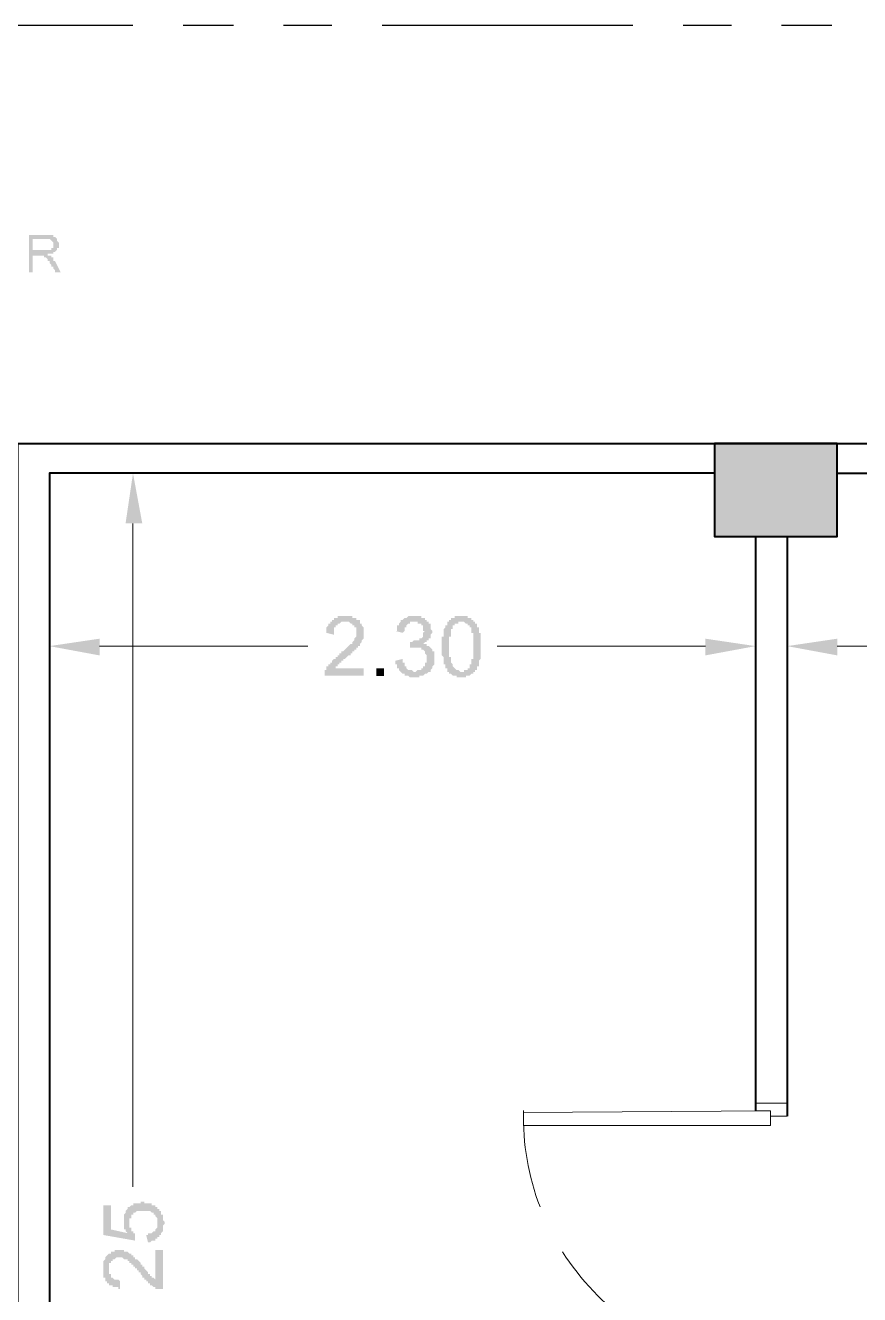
# Model space of a CAD drawing. Header units: inches. Extents: x -11 to 213, y -78 to 40.
# Drawn here: x 0.304 to 3.019, y 18.522 to 22.652 of the extents above; entities that cross this region are included whole.
import ezdxf

# ---------------------------------------------------------------- set-up
doc = ezdxf.new("R2010")
doc.units = ezdxf.units.IN
doc.header["$MEASUREMENT"] = 0
doc.layers.add('PDF_0', color=7, linetype='Continuous')

msp = doc.modelspace()

# ---------------------------------------------------------------- hatches: boundary and pattern name
at = {"layer": 'PDF_0'}
h = msp.add_hatch(color=256, dxfattribs=at)
h.paths.add_polyline_path([(0.41894, 21.84852), (0.4008, 21.84852), (0.4008, 21.85456), (0.4008, 21.85456), (0.39475, 21.86061), (0.39475, 21.86061), (0.39475, 21.86061), (0.39475, 21.86666), (0.39475, 21.86666), (0.3887, 21.86666), (0.3887, 21.86666), (0.3887, 21.87271), (0.3887, 21.87271), (0.3887, 21.87271), (0.3887, 21.87271), (0.38265, 21.87876), (0.38265, 21.87876), (0.38265, 21.87876), (0.38265, 21.87876), (0.38265, 21.87876), (0.38265, 21.8848), (0.38265, 21.8848), (0.38265, 21.8848), (0.38265, 21.8848), (0.37661, 21.8848), (0.37661, 21.8848), (0.37661, 21.8848), (0.37661, 21.8848), (0.37661, 21.89085), (0.37661, 21.89085), (0.37661, 21.89085), (0.37661, 21.89085), (0.37056, 21.8969), (0.37056, 21.8969), (0.37056, 21.8969), (0.37056, 21.8969), (0.37056, 21.8969), (0.36451, 21.8969), (0.36451, 21.90295), (0.36451, 21.90295), (0.36451, 21.90295), (0.35846, 21.90295), (0.35846, 21.90295), (0.35846, 21.90295), (0.35846, 21.90295), (0.35846, 21.90295), (0.35241, 21.90295), (0.35241, 21.90295), (0.35241, 21.90295), (0.35241, 21.90295), (0.32822, 21.90295), (0.32822, 21.84852), (0.31613, 21.84852), (0.31613, 21.96947), (0.37056, 21.96947), (0.37056, 21.96947), (0.37056, 21.96947), (0.37661, 21.96947), (0.37661, 21.96947), (0.37661, 21.96947), (0.37661, 21.96947), (0.38265, 21.96947), (0.38265, 21.96947), (0.38265, 21.96947), (0.38265, 21.96947), (0.3887, 21.96947), (0.3887, 21.96947), (0.3887, 21.96947), (0.3887, 21.96947), (0.39475, 21.96947), (0.39475, 21.96947), (0.39475, 21.96343), (0.39475, 21.96343), (0.4008, 21.96343), (0.4008, 21.96343), (0.4008, 21.96343), (0.4008, 21.96343), (0.4008, 21.96343), (0.40685, 21.95738), (0.40685, 21.95738), (0.40685, 21.95738), (0.40685, 21.95738), (0.40685, 21.95133), (0.40685, 21.95133), (0.40685, 21.95133), (0.40685, 21.95133), (0.41289, 21.94528), (0.41289, 21.94528), (0.41289, 21.94528), (0.41289, 21.94528), (0.41289, 21.93923), (0.41289, 21.93923), (0.41289, 21.93923), (0.41289, 21.93923), (0.41289, 21.93319), (0.41289, 21.93319), (0.41289, 21.93319), (0.41289, 21.92714), (0.40685, 21.92714), (0.40685, 21.92714), (0.40685, 21.92714), (0.40685, 21.92109), (0.40685, 21.92109), (0.40685, 21.92109), (0.40685, 21.92109), (0.40685, 21.92109), (0.4008, 21.91504), (0.4008, 21.91504), (0.4008, 21.91504), (0.4008, 21.91504), (0.4008, 21.91504), (0.4008, 21.91504), (0.39475, 21.91504), (0.39475, 21.909), (0.39475, 21.909), (0.39475, 21.909), (0.3887, 21.909), (0.3887, 21.909), (0.3887, 21.909), (0.3887, 21.909), (0.38265, 21.909), (0.38265, 21.909), (0.38265, 21.909), (0.37661, 21.909), (0.37661, 21.909), (0.37661, 21.90295), (0.37661, 21.90295), (0.38265, 21.90295), (0.38265, 21.90295), (0.38265, 21.90295), (0.38265, 21.90295), (0.38265, 21.90295), (0.3887, 21.90295), (0.3887, 21.8969), (0.3887, 21.8969), (0.3887, 21.8969), (0.3887, 21.8969), (0.39475, 21.8969), (0.39475, 21.89085), (0.39475, 21.89085), (0.39475, 21.89085), (0.39475, 21.89085), (0.39475, 21.8848), (0.4008, 21.8848), (0.4008, 21.8848), (0.4008, 21.8848)], flags=0)
h.paths.add_polyline_path([(0.32822, 21.92109), (0.36451, 21.92109), (0.36451, 21.92109), (0.37056, 21.92109), (0.37056, 21.92109), (0.37056, 21.92109), (0.37661, 21.92109), (0.37661, 21.92109), (0.37661, 21.92109), (0.37661, 21.92109), (0.38265, 21.92109), (0.38265, 21.92109), (0.38265, 21.92109), (0.38265, 21.92109), (0.3887, 21.92109), (0.3887, 21.92109), (0.3887, 21.92714), (0.3887, 21.92714), (0.3887, 21.92714), (0.3887, 21.92714), (0.39475, 21.92714), (0.39475, 21.92714), (0.39475, 21.93319), (0.39475, 21.93319), (0.39475, 21.93319), (0.39475, 21.93319), (0.39475, 21.93923), (0.39475, 21.93923), (0.39475, 21.93923), (0.39475, 21.93923), (0.39475, 21.94528), (0.39475, 21.94528), (0.39475, 21.94528), (0.39475, 21.94528), (0.3887, 21.95133), (0.3887, 21.95133), (0.3887, 21.95133), (0.3887, 21.95133), (0.3887, 21.95133), (0.3887, 21.95133), (0.38265, 21.95738), (0.38265, 21.95738), (0.38265, 21.95738), (0.38265, 21.95738), (0.38265, 21.95738), (0.37661, 21.95738), (0.37661, 21.95738), (0.37661, 21.95738), (0.37056, 21.95738), (0.37056, 21.95738), (0.37056, 21.95738), (0.32822, 21.95738)], flags=0)
for points in [[(1.40478, 20.53608), (1.27778, 20.53608), (1.27778, 20.53608), (1.27778, 20.54212), (1.27778, 20.54212), (1.27778, 20.54212), (1.27778, 20.54817), (1.27778, 20.54817), (1.27778, 20.55422), (1.28383, 20.55422), (1.28383, 20.55422), (1.28383, 20.56027), (1.28383, 20.56027), (1.28383, 20.56631), (1.28988, 20.56631), (1.28988, 20.56631), (1.28988, 20.57236), (1.28988, 20.57236), (1.28988, 20.57236), (1.29592, 20.57236), (1.29592, 20.57841), (1.29592, 20.57841), (1.29592, 20.57841), (1.30197, 20.57841), (1.30197, 20.58446), (1.30197, 20.58446), (1.30197, 20.58446), (1.30802, 20.59051), (1.30802, 20.59051), (1.31407, 20.59051), (1.31407, 20.59655), (1.31407, 20.59655), (1.32011, 20.59655), (1.32011, 20.6026), (1.32011, 20.6026), (1.32616, 20.6026), (1.32616, 20.60865), (1.33221, 20.60865), (1.33221, 20.60865), (1.33221, 20.6147), (1.33826, 20.6147), (1.33826, 20.6147), (1.33826, 20.6147), (1.34431, 20.62075), (1.34431, 20.62075), (1.34431, 20.62075), (1.35035, 20.62679), (1.35035, 20.62679), (1.35035, 20.62679), (1.3564, 20.63284), (1.3564, 20.63284), (1.3564, 20.63284), (1.36245, 20.63889), (1.36245, 20.63889), (1.36245, 20.63889), (1.3685, 20.63889), (1.3685, 20.64494), (1.3685, 20.64494), (1.3685, 20.64494), (1.37455, 20.65099), (1.37455, 20.65099), (1.37455, 20.65703), (1.37455, 20.65703), (1.37455, 20.65703), (1.38059, 20.66308), (1.38059, 20.66308), (1.38059, 20.66913), (1.38059, 20.66913), (1.38059, 20.66913), (1.38059, 20.67518), (1.38059, 20.67518), (1.38059, 20.67518), (1.38059, 20.68122), (1.38059, 20.68122), (1.38059, 20.68727), (1.38059, 20.68727), (1.38059, 20.68727), (1.38059, 20.69332), (1.37455, 20.69332), (1.37455, 20.69937), (1.37455, 20.69937), (1.3685, 20.69937), (1.3685, 20.69937), (1.3685, 20.70542), (1.3685, 20.70542), (1.36245, 20.70542), (1.36245, 20.70542), (1.36245, 20.70542), (1.3564, 20.71146), (1.3564, 20.71146), (1.35035, 20.71146), (1.35035, 20.71146), (1.34431, 20.71146), (1.34431, 20.71146), (1.34431, 20.71146), (1.33826, 20.71146), (1.33826, 20.71146), (1.33221, 20.71146), (1.33221, 20.71146), (1.32616, 20.70542), (1.32616, 20.70542), (1.32616, 20.70542), (1.32011, 20.70542), (1.32011, 20.70542), (1.32011, 20.69937), (1.31407, 20.69937), (1.31407, 20.69937), (1.31407, 20.69332), (1.31407, 20.69332), (1.30802, 20.69332), (1.30802, 20.68727), (1.30802, 20.68727), (1.30802, 20.68122), (1.30802, 20.68122), (1.30802, 20.67518), (1.30802, 20.67518), (1.30802, 20.66913), (1.30802, 20.66913), (1.28383, 20.67518), (1.28383, 20.67518), (1.28383, 20.68122), (1.28383, 20.68122), (1.28383, 20.68727), (1.28383, 20.68727), (1.28383, 20.69332), (1.28383, 20.69332), (1.28383, 20.69332), (1.28988, 20.69937), (1.28988, 20.69937), (1.28988, 20.70542), (1.28988, 20.70542), (1.29592, 20.70542), (1.29592, 20.71146), (1.29592, 20.71146), (1.29592, 20.71146), (1.30197, 20.71146), (1.30197, 20.71751), (1.30197, 20.71751), (1.30802, 20.71751), (1.30802, 20.71751), (1.30802, 20.72356), (1.31407, 20.72356), (1.31407, 20.72356), (1.31407, 20.72356), (1.32011, 20.72356), (1.32011, 20.72961), (1.32616, 20.72961), (1.32616, 20.72961), (1.33221, 20.72961), (1.33221, 20.72961), (1.33221, 20.72961), (1.33826, 20.72961), (1.33826, 20.72961), (1.34431, 20.72961), (1.34431, 20.72961), (1.35035, 20.72961), (1.35035, 20.72961), (1.3564, 20.72961), (1.3564, 20.72961), (1.36245, 20.72961), (1.36245, 20.72961), (1.36245, 20.72961), (1.3685, 20.72961), (1.3685, 20.72356), (1.37455, 20.72356), (1.37455, 20.72356), (1.37455, 20.72356), (1.38059, 20.72356), (1.38059, 20.72356), (1.38059, 20.71751), (1.38664, 20.71751), (1.38664, 20.71751), (1.38664, 20.71751), (1.39269, 20.71751), (1.39269, 20.71146), (1.39269, 20.71146), (1.39269, 20.70542), (1.39874, 20.70542), (1.39874, 20.70542), (1.39874, 20.69937), (1.39874, 20.69937), (1.39874, 20.69937), (1.40478, 20.69332), (1.40478, 20.69332), (1.40478, 20.68727), (1.40478, 20.68727), (1.40478, 20.68727), (1.40478, 20.68122), (1.40478, 20.68122), (1.40478, 20.67518), (1.40478, 20.67518), (1.40478, 20.67518), (1.40478, 20.66913), (1.40478, 20.66913), (1.40478, 20.66913), (1.40478, 20.66308), (1.40478, 20.66308), (1.40478, 20.65703), (1.40478, 20.65703), (1.39874, 20.65099), (1.39874, 20.65099), (1.39874, 20.65099), (1.39874, 20.64494), (1.39874, 20.64494), (1.39269, 20.63889), (1.39269, 20.63889), (1.39269, 20.63889), (1.39269, 20.63889), (1.39269, 20.63284), (1.38664, 20.63284), (1.38664, 20.63284), (1.38664, 20.63284), (1.38664, 20.62679), (1.38664, 20.62679), (1.38059, 20.62679), (1.38059, 20.62679), (1.38059, 20.62075), (1.37455, 20.62075), (1.37455, 20.62075), (1.37455, 20.6147), (1.3685, 20.6147), (1.3685, 20.6147), (1.3685, 20.60865), (1.36245, 20.60865), (1.36245, 20.60865), (1.36245, 20.6026), (1.3564, 20.6026), (1.3564, 20.6026), (1.35035, 20.59655), (1.35035, 20.59655), (1.35035, 20.59655), (1.34431, 20.59051), (1.34431, 20.59051), (1.33826, 20.59051), (1.33826, 20.58446), (1.33826, 20.58446), (1.33221, 20.58446), (1.33221, 20.57841), (1.32616, 20.57841), (1.32616, 20.57841), (1.32616, 20.57236), (1.32011, 20.57236), (1.32011, 20.57236), (1.32011, 20.56631), (1.31407, 20.56631), (1.31407, 20.56631), (1.31407, 20.56027), (1.31407, 20.56027), (1.31407, 20.56027), (1.30802, 20.56027), (1.40478, 20.56027)], [(1.59833, 20.63889), (1.60437, 20.63889), (1.60437, 20.63889), (1.60437, 20.63889), (1.61042, 20.63889), (1.61042, 20.63284), (1.61647, 20.63284), (1.61647, 20.63284), (1.61647, 20.63284), (1.62252, 20.6268), (1.62252, 20.6268), (1.62252, 20.6268), (1.62857, 20.62075), (1.62857, 20.62075), (1.62857, 20.62075), (1.62857, 20.6147), (1.62857, 20.6147), (1.63461, 20.6147), (1.63461, 20.60865), (1.63461, 20.60865), (1.63461, 20.60261), (1.63461, 20.60261), (1.63461, 20.60261), (1.63461, 20.59656), (1.63461, 20.59656), (1.63461, 20.59051), (1.63461, 20.59051), (1.63461, 20.59051), (1.63461, 20.58446), (1.63461, 20.58446), (1.63461, 20.57841), (1.63461, 20.57841), (1.63461, 20.57841), (1.63461, 20.57237), (1.63461, 20.57237), (1.62857, 20.56632), (1.62857, 20.56632), (1.62857, 20.56632), (1.62857, 20.56027), (1.62857, 20.56027), (1.62252, 20.55422), (1.62252, 20.55422), (1.62252, 20.55422), (1.62252, 20.54817), (1.61647, 20.54817), (1.61647, 20.54817), (1.61647, 20.54817), (1.61042, 20.54213), (1.61042, 20.54213), (1.61042, 20.54213), (1.60437, 20.54213), (1.60437, 20.54213), (1.59833, 20.53608), (1.59833, 20.53608), (1.59833, 20.53608), (1.59228, 20.53608), (1.59228, 20.53608), (1.58623, 20.53608), (1.58623, 20.53003), (1.58623, 20.53003), (1.58018, 20.53003), (1.58018, 20.53003), (1.57413, 20.53003), (1.57413, 20.53003), (1.56809, 20.53003), (1.56809, 20.53003), (1.56204, 20.53003), (1.56204, 20.53003), (1.55599, 20.53003), (1.55599, 20.53003), (1.55599, 20.53003), (1.54994, 20.53608), (1.54994, 20.53608), (1.5439, 20.53608), (1.5439, 20.53608), (1.53785, 20.53608), (1.53785, 20.53608), (1.53785, 20.54213), (1.5318, 20.54213), (1.5318, 20.54213), (1.5318, 20.54213), (1.52575, 20.54817), (1.52575, 20.54817), (1.52575, 20.54817), (1.52575, 20.54817), (1.5197, 20.55422), (1.5197, 20.55422), (1.5197, 20.55422), (1.5197, 20.56027), (1.51366, 20.56027), (1.51366, 20.56027), (1.51366, 20.56632), (1.51366, 20.56632), (1.51366, 20.57237), (1.51366, 20.57237), (1.50761, 20.57237), (1.50761, 20.57841), (1.50761, 20.57841), (1.50761, 20.58446), (1.50761, 20.58446), (1.5318, 20.59051), (1.5318, 20.58446), (1.5318, 20.58446), (1.5318, 20.57841), (1.53785, 20.57841), (1.53785, 20.57237), (1.53785, 20.57237), (1.53785, 20.57237), (1.53785, 20.56632), (1.53785, 20.56632), (1.5439, 20.56632), (1.5439, 20.56027), (1.5439, 20.56027), (1.5439, 20.56027), (1.54994, 20.55422), (1.54994, 20.55422), (1.55599, 20.55422), (1.55599, 20.55422), (1.55599, 20.55422), (1.56204, 20.55422), (1.56204, 20.55422), (1.56809, 20.54817), (1.56809, 20.54817), (1.56809, 20.54817), (1.57413, 20.54817), (1.57413, 20.54817), (1.58018, 20.55422), (1.58018, 20.55422), (1.58623, 20.55422), (1.58623, 20.55422), (1.58623, 20.55422), (1.59228, 20.55422), (1.59228, 20.56027), (1.59228, 20.56027), (1.59833, 20.56027), (1.59833, 20.56027), (1.59833, 20.56632), (1.60437, 20.56632), (1.60437, 20.56632), (1.60437, 20.57237), (1.60437, 20.57237), (1.60437, 20.57841), (1.61042, 20.57841), (1.61042, 20.57841), (1.61042, 20.58446), (1.61042, 20.58446), (1.61042, 20.59051), (1.61042, 20.59051), (1.61042, 20.59656), (1.61042, 20.59656), (1.61042, 20.60261), (1.61042, 20.60261), (1.61042, 20.60261), (1.60437, 20.60865), (1.60437, 20.60865), (1.60437, 20.6147), (1.60437, 20.6147), (1.60437, 20.6147), (1.59833, 20.62075), (1.59833, 20.62075), (1.59833, 20.62075), (1.59833, 20.62075), (1.59228, 20.62075), (1.59228, 20.6268), (1.58623, 20.6268), (1.58623, 20.6268), (1.58623, 20.6268), (1.58018, 20.6268), (1.58018, 20.6268), (1.57413, 20.6268), (1.57413, 20.6268), (1.57413, 20.6268), (1.56809, 20.6268), (1.56809, 20.6268), (1.56204, 20.6268), (1.56204, 20.6268), (1.55599, 20.6268), (1.55599, 20.6268), (1.55599, 20.6268), (1.55599, 20.64494), (1.56204, 20.64494), (1.56204, 20.64494), (1.56809, 20.65099), (1.56809, 20.65099), (1.57413, 20.65099), (1.57413, 20.65099), (1.57413, 20.65099), (1.58018, 20.65099), (1.58018, 20.65099), (1.58018, 20.65099), (1.58623, 20.65099), (1.58623, 20.65704), (1.59228, 20.65704), (1.59228, 20.65704), (1.59228, 20.65704), (1.59833, 20.66308), (1.59833, 20.66308), (1.59833, 20.66308), (1.59833, 20.66913), (1.59833, 20.66913), (1.59833, 20.67518), (1.59833, 20.67518), (1.60437, 20.68123), (1.60437, 20.68123), (1.59833, 20.68123), (1.59833, 20.68728), (1.59833, 20.68728), (1.59833, 20.69332), (1.59833, 20.69332), (1.59833, 20.69332), (1.59833, 20.69937), (1.59228, 20.69937), (1.59228, 20.69937), (1.59228, 20.70542), (1.59228, 20.70542), (1.58623, 20.70542), (1.58623, 20.70542), (1.58018, 20.70542), (1.58018, 20.71147), (1.58018, 20.71147), (1.57413, 20.71147), (1.57413, 20.71147), (1.56809, 20.71147), (1.56809, 20.71147), (1.56809, 20.71147), (1.56204, 20.71147), (1.56204, 20.71147), (1.55599, 20.71147), (1.55599, 20.70542), (1.55599, 20.70542), (1.54994, 20.70542), (1.54994, 20.70542), (1.54994, 20.70542), (1.5439, 20.69937), (1.5439, 20.69937), (1.5439, 20.69937), (1.5439, 20.69332), (1.53785, 20.69332), (1.53785, 20.69332), (1.53785, 20.68728), (1.53785, 20.68728), (1.53785, 20.68123), (1.53785, 20.68123), (1.5318, 20.67518), (1.5318, 20.67518), (1.50761, 20.68123), (1.51366, 20.68123), (1.51366, 20.68728), (1.51366, 20.68728), (1.51366, 20.69332), (1.51366, 20.69332), (1.51366, 20.69937), (1.51366, 20.69937), (1.5197, 20.69937), (1.5197, 20.70542), (1.5197, 20.70542), (1.5197, 20.70542), (1.52575, 20.71147), (1.52575, 20.71147), (1.52575, 20.71147), (1.52575, 20.71751), (1.5318, 20.71751), (1.5318, 20.71751), (1.5318, 20.71751), (1.53785, 20.72356), (1.53785, 20.72356), (1.53785, 20.72356), (1.5439, 20.72356), (1.5439, 20.72356), (1.54994, 20.72961), (1.54994, 20.72961), (1.54994, 20.72961), (1.55599, 20.72961), (1.55599, 20.72961), (1.56204, 20.72961), (1.56204, 20.72961), (1.56809, 20.72961), (1.56809, 20.72961), (1.56809, 20.72961), (1.57413, 20.72961), (1.57413, 20.72961), (1.58018, 20.72961), (1.58018, 20.72961), (1.58018, 20.72961), (1.58623, 20.72961), (1.58623, 20.72961), (1.59228, 20.72961), (1.59228, 20.72356), (1.59833, 20.72356), (1.59833, 20.72356), (1.59833, 20.72356), (1.60437, 20.72356), (1.60437, 20.71751), (1.60437, 20.71751), (1.61042, 20.71751), (1.61042, 20.71751), (1.61042, 20.71147), (1.61647, 20.71147), (1.61647, 20.71147), (1.61647, 20.70542), (1.61647, 20.70542), (1.62252, 20.70542), (1.62252, 20.69937), (1.62252, 20.69937), (1.62252, 20.69332), (1.62252, 20.69332), (1.62252, 20.69332), (1.62252, 20.68728), (1.62252, 20.68728), (1.62857, 20.68123), (1.62857, 20.68123), (1.62857, 20.68123), (1.62857, 20.67518), (1.62857, 20.67518), (1.62252, 20.66913), (1.62252, 20.66913), (1.62252, 20.66913), (1.62252, 20.66308), (1.62252, 20.66308), (1.62252, 20.65704), (1.62252, 20.65704), (1.61647, 20.65704), (1.61647, 20.65099), (1.61647, 20.65099), (1.61647, 20.65099), (1.61042, 20.65099), (1.61042, 20.64494), (1.61042, 20.64494), (1.60437, 20.64494), (1.60437, 20.64494), (1.59833, 20.63889), (1.59833, 20.63889)], [(0.63667, 18.72164), (0.63063, 18.72769), (0.63063, 18.72769), (0.63063, 18.73374), (0.63063, 18.73374), (0.62458, 18.73374), (0.62458, 18.73978), (0.62458, 18.73978), (0.62458, 18.74583), (0.62458, 18.74583), (0.62458, 18.75188), (0.62458, 18.75188), (0.62458, 18.75188), (0.62458, 18.75793), (0.62458, 18.75793), (0.62458, 18.76397), (0.62458, 18.76397), (0.62458, 18.76397), (0.62458, 18.77002), (0.62458, 18.77002), (0.62458, 18.77607), (0.62458, 18.77607), (0.62458, 18.78212), (0.62458, 18.78212), (0.62458, 18.78212), (0.63063, 18.78817), (0.63063, 18.78817), (0.63063, 18.79421), (0.63063, 18.79421), (0.63063, 18.79421), (0.63667, 18.80026), (0.63667, 18.80026), (0.63667, 18.80026), (0.63667, 18.80631), (0.64272, 18.80631), (0.64272, 18.80631), (0.64272, 18.80631), (0.64877, 18.81236), (0.64877, 18.81236), (0.64877, 18.81236), (0.65482, 18.81236), (0.65482, 18.81841), (0.66087, 18.81841), (0.66087, 18.81841), (0.66087, 18.81841), (0.66691, 18.81841), (0.66691, 18.81841), (0.67296, 18.81841), (0.67296, 18.81841), (0.67901, 18.81841), (0.67901, 18.81841), (0.67901, 18.82445), (0.68506, 18.82445), (0.68506, 18.82445), (0.6911, 18.82445), (0.6911, 18.81841), (0.6911, 18.81841), (0.69715, 18.81841), (0.69715, 18.81841), (0.7032, 18.81841), (0.7032, 18.81841), (0.70925, 18.81841), (0.70925, 18.81841), (0.70925, 18.81841), (0.7153, 18.81841), (0.7153, 18.81236), (0.72134, 18.81236), (0.72134, 18.81236), (0.72134, 18.81236), (0.72739, 18.81236), (0.72739, 18.80631), (0.72739, 18.80631), (0.73344, 18.80631), (0.73344, 18.80631), (0.73344, 18.80026), (0.73344, 18.80026), (0.73949, 18.80026), (0.73949, 18.80026), (0.73949, 18.79421), (0.74554, 18.79421), (0.74554, 18.79421), (0.74554, 18.78817), (0.74554, 18.78817), (0.74554, 18.78212), (0.75158, 18.78212), (0.75158, 18.78212), (0.75158, 18.77607), (0.75158, 18.77607), (0.75158, 18.77002), (0.75158, 18.77002), (0.75158, 18.77002), (0.75158, 18.76397), (0.75158, 18.76397), (0.75763, 18.75793), (0.75763, 18.75793), (0.75763, 18.75793), (0.75763, 18.75188), (0.75763, 18.75188), (0.75158, 18.74583), (0.75158, 18.74583), (0.75158, 18.73978), (0.75158, 18.73978), (0.75158, 18.73374), (0.75158, 18.73374), (0.75158, 18.73374), (0.75158, 18.72769), (0.75158, 18.72769), (0.74554, 18.72164), (0.74554, 18.72164), (0.74554, 18.72164), (0.74554, 18.71559), (0.73949, 18.71559), (0.73949, 18.71559), (0.73949, 18.70954), (0.73949, 18.70954), (0.73344, 18.70954), (0.73344, 18.7035), (0.73344, 18.7035), (0.72739, 18.7035), (0.72739, 18.7035), (0.72739, 18.69745), (0.72134, 18.69745), (0.72134, 18.69745), (0.72134, 18.69745), (0.7153, 18.69745), (0.7153, 18.69745), (0.70925, 18.6914), (0.70925, 18.6914), (0.7032, 18.6914), (0.7032, 18.6914), (0.7032, 18.6914), (0.69715, 18.71559), (0.7032, 18.71559), (0.7032, 18.72164), (0.70925, 18.72164), (0.70925, 18.72164), (0.7153, 18.72164), (0.7153, 18.72164), (0.7153, 18.72164), (0.72134, 18.72769), (0.72134, 18.72769), (0.72134, 18.72769), (0.72739, 18.72769), (0.72739, 18.72769), (0.72739, 18.73374), (0.72739, 18.73374), (0.73344, 18.73978), (0.73344, 18.73978), (0.73344, 18.73978), (0.73344, 18.74583), (0.73344, 18.74583), (0.73344, 18.75188), (0.73344, 18.75188), (0.73344, 18.75793), (0.73344, 18.75793), (0.73344, 18.75793), (0.73344, 18.75793), (0.73344, 18.76397), (0.73344, 18.76397), (0.73344, 18.77002), (0.73344, 18.77002), (0.73344, 18.77002), (0.72739, 18.77607), (0.72739, 18.77607), (0.72739, 18.78212), (0.72739, 18.78212), (0.72134, 18.78212), (0.72134, 18.78212), (0.72134, 18.78817), (0.7153, 18.78817), (0.7153, 18.78817), (0.7153, 18.78817), (0.70925, 18.79421), (0.70925, 18.79421), (0.7032, 18.79421), (0.7032, 18.79421), (0.7032, 18.79421), (0.69715, 18.79421), (0.69715, 18.79421), (0.6911, 18.79421), (0.6911, 18.79421), (0.68506, 18.79421), (0.68506, 18.79421), (0.67901, 18.79421), (0.67901, 18.79421), (0.67296, 18.79421), (0.67296, 18.79421), (0.67296, 18.79421), (0.66691, 18.79421), (0.66691, 18.79421), (0.66087, 18.78817), (0.66087, 18.78817), (0.66087, 18.78817), (0.65482, 18.78817), (0.65482, 18.78212), (0.65482, 18.78212), (0.65482, 18.78212), (0.64877, 18.78212), (0.64877, 18.77607), (0.64877, 18.77607), (0.64877, 18.77607), (0.64877, 18.77002), (0.64272, 18.77002), (0.64272, 18.76397), (0.64272, 18.76397), (0.64272, 18.76397), (0.64272, 18.75793), (0.64272, 18.75793), (0.64272, 18.75188), (0.64272, 18.75188), (0.64272, 18.75188), (0.64272, 18.74583), (0.64272, 18.74583), (0.64272, 18.73978), (0.64877, 18.73978), (0.64877, 18.73374), (0.64877, 18.73374), (0.64877, 18.73374), (0.64877, 18.72769), (0.65482, 18.72769), (0.65482, 18.72769), (0.65482, 18.72164), (0.65482, 18.72164), (0.66087, 18.72164), (0.66087, 18.72164), (0.66087, 18.69745), (0.55805, 18.71559), (0.55805, 18.81236), (0.58224, 18.81236), (0.58224, 18.73374)], [(0.75159, 18.66721), (0.75159, 18.5402), (0.75159, 18.5402), (0.74554, 18.5402), (0.74554, 18.5402), (0.73949, 18.5402), (0.73949, 18.5402), (0.73949, 18.5402), (0.73344, 18.5402), (0.73344, 18.5402), (0.7274, 18.5402), (0.7274, 18.54625), (0.72135, 18.54625), (0.72135, 18.54625), (0.72135, 18.54625), (0.7153, 18.5523), (0.7153, 18.5523), (0.7153, 18.5523), (0.7153, 18.5523), (0.70925, 18.5523), (0.70925, 18.55834), (0.70925, 18.55834), (0.70925, 18.55834), (0.70321, 18.55834), (0.70321, 18.56439), (0.70321, 18.56439), (0.69716, 18.56439), (0.69716, 18.57044), (0.69716, 18.57044), (0.69111, 18.57044), (0.69111, 18.57649), (0.69111, 18.57649), (0.68506, 18.57649), (0.68506, 18.58254), (0.68506, 18.58254), (0.67901, 18.58858), (0.67901, 18.58858), (0.67901, 18.59463), (0.67297, 18.59463), (0.67297, 18.59463), (0.67297, 18.59463), (0.67297, 18.60068), (0.66692, 18.60068), (0.66692, 18.60068), (0.66692, 18.60673), (0.66087, 18.60673), (0.66087, 18.60673), (0.66087, 18.61277), (0.65482, 18.61277), (0.65482, 18.61277), (0.65482, 18.61882), (0.64877, 18.61882), (0.64877, 18.61882), (0.64877, 18.62487), (0.64877, 18.62487), (0.64273, 18.62487), (0.64273, 18.62487), (0.64273, 18.63092), (0.63668, 18.63092), (0.63668, 18.63092), (0.63668, 18.63697), (0.63063, 18.63697), (0.63063, 18.63697), (0.62458, 18.63697), (0.62458, 18.63697), (0.62458, 18.63697), (0.61853, 18.64301), (0.61853, 18.64301), (0.61249, 18.64301), (0.61249, 18.64301), (0.61249, 18.64301), (0.60644, 18.64301), (0.60644, 18.64301), (0.60644, 18.64301), (0.60039, 18.64301), (0.60039, 18.64301), (0.59434, 18.63697), (0.59434, 18.63697), (0.59434, 18.63697), (0.5883, 18.63697), (0.5883, 18.63697), (0.5883, 18.63092), (0.58225, 18.63092), (0.58225, 18.63092), (0.58225, 18.62487), (0.58225, 18.62487), (0.5762, 18.62487), (0.5762, 18.61882), (0.5762, 18.61882), (0.5762, 18.61277), (0.5762, 18.61277), (0.5762, 18.61277), (0.5762, 18.60673), (0.5762, 18.60673), (0.5762, 18.60068), (0.5762, 18.60068), (0.5762, 18.59463), (0.5762, 18.59463), (0.5762, 18.59463), (0.5762, 18.58858), (0.58225, 18.58858), (0.58225, 18.58254), (0.58225, 18.58254), (0.58225, 18.58254), (0.58225, 18.57649), (0.5883, 18.57649), (0.5883, 18.57649), (0.5883, 18.57649), (0.59434, 18.57044), (0.59434, 18.57044), (0.59434, 18.57044), (0.60039, 18.57044), (0.60039, 18.57044), (0.60644, 18.57044), (0.60644, 18.57044), (0.61249, 18.56439), (0.61249, 18.56439), (0.61249, 18.56439), (0.61249, 18.5402), (0.60644, 18.5402), (0.60644, 18.54625), (0.60039, 18.54625), (0.60039, 18.54625), (0.60039, 18.54625), (0.59434, 18.54625), (0.59434, 18.54625), (0.5883, 18.54625), (0.5883, 18.54625), (0.5883, 18.5523), (0.58225, 18.5523), (0.58225, 18.5523), (0.5762, 18.5523), (0.5762, 18.55834), (0.5762, 18.55834), (0.5762, 18.55834), (0.57015, 18.55834), (0.57015, 18.56439), (0.57015, 18.56439), (0.5641, 18.56439), (0.5641, 18.57044), (0.5641, 18.57044), (0.5641, 18.57044), (0.5641, 18.57649), (0.55806, 18.57649), (0.55806, 18.58254), (0.55806, 18.58254), (0.55806, 18.58254), (0.55806, 18.58858), (0.55806, 18.58858), (0.55806, 18.59463), (0.55806, 18.59463), (0.55806, 18.60068), (0.55806, 18.60068), (0.55806, 18.60673), (0.55806, 18.60673), (0.55806, 18.60673), (0.55806, 18.61277), (0.55806, 18.61277), (0.55806, 18.61882), (0.55806, 18.61882), (0.55806, 18.62487), (0.55806, 18.62487), (0.55806, 18.63092), (0.55806, 18.63092), (0.55806, 18.63092), (0.5641, 18.63697), (0.5641, 18.63697), (0.5641, 18.64301), (0.5641, 18.64301), (0.5641, 18.64301), (0.57015, 18.64906), (0.57015, 18.64906), (0.57015, 18.64906), (0.57015, 18.64906), (0.5762, 18.65511), (0.5762, 18.65511), (0.5762, 18.65511), (0.58225, 18.65511), (0.58225, 18.66116), (0.58225, 18.66116), (0.5883, 18.66116), (0.5883, 18.66116), (0.59434, 18.66116), (0.59434, 18.66721), (0.59434, 18.66721), (0.60039, 18.66721), (0.60039, 18.66721), (0.60644, 18.66721), (0.60644, 18.66721), (0.61249, 18.66721), (0.61249, 18.66721), (0.61249, 18.66721), (0.61249, 18.66721), (0.61853, 18.66721), (0.61853, 18.66721), (0.62458, 18.66721), (0.62458, 18.66721), (0.62458, 18.66116), (0.63063, 18.66116), (0.63063, 18.66116), (0.63668, 18.66116), (0.63668, 18.66116), (0.64273, 18.65511), (0.64273, 18.65511), (0.64273, 18.65511), (0.64877, 18.65511), (0.64877, 18.65511), (0.64877, 18.64906), (0.64877, 18.64906), (0.65482, 18.64906), (0.65482, 18.64906), (0.65482, 18.64906), (0.65482, 18.64301), (0.66087, 18.64301), (0.66087, 18.64301), (0.66087, 18.64301), (0.66087, 18.63697), (0.66692, 18.63697), (0.66692, 18.63697), (0.66692, 18.63697), (0.67297, 18.63092), (0.67297, 18.63092), (0.67297, 18.63092), (0.67901, 18.62487), (0.67901, 18.62487), (0.67901, 18.61882), (0.68506, 18.61882), (0.68506, 18.61882), (0.68506, 18.61277), (0.69111, 18.61277), (0.69111, 18.60673), (0.69111, 18.60673), (0.69716, 18.60068), (0.69716, 18.60068), (0.69716, 18.60068), (0.70321, 18.59463), (0.70321, 18.59463), (0.70321, 18.58858), (0.70925, 18.58858), (0.70925, 18.58858), (0.70925, 18.58254), (0.7153, 18.58254), (0.7153, 18.58254), (0.7153, 18.57649), (0.72135, 18.57649), (0.72135, 18.57649), (0.72135, 18.57649), (0.7274, 18.57044), (0.7274, 18.57044), (0.7274, 18.57044), (0.7274, 18.66721)]]:
    msp.add_hatch(color=256, dxfattribs=at).paths.add_polyline_path(points)
h = msp.add_hatch(color=256, dxfattribs=at)
h.paths.add_polyline_path([(1.72534, 20.72961), (1.72534, 20.72961), (1.72534, 20.72961), (1.73138, 20.72961), (1.73138, 20.72961), (1.73138, 20.72961), (1.73743, 20.72961), (1.73743, 20.72961), (1.74348, 20.72961), (1.74348, 20.72961), (1.74348, 20.72961), (1.74348, 20.72357), (1.74953, 20.72357), (1.74953, 20.72357), (1.74953, 20.72357), (1.75558, 20.72357), (1.75558, 20.72357), (1.75558, 20.71752), (1.75558, 20.71752), (1.76162, 20.71752), (1.76162, 20.71752), (1.76162, 20.71752), (1.76162, 20.71147), (1.76767, 20.71147), (1.76767, 20.71147), (1.76767, 20.71147), (1.76767, 20.70542), (1.77372, 20.70542), (1.77372, 20.70542), (1.77372, 20.69937), (1.77372, 20.69937), (1.77372, 20.69937), (1.77372, 20.69333), (1.77977, 20.69333), (1.77977, 20.69333), (1.77977, 20.68728), (1.77977, 20.68728), (1.77977, 20.68123), (1.77977, 20.68123), (1.77977, 20.68123), (1.77977, 20.67518), (1.78581, 20.67518), (1.78581, 20.66913), (1.78581, 20.66913), (1.78581, 20.66309), (1.78581, 20.66309), (1.78581, 20.65704), (1.78581, 20.65704), (1.78581, 20.65099), (1.78581, 20.65099), (1.78581, 20.64494), (1.78581, 20.64494), (1.78581, 20.6389), (1.78581, 20.63285), (1.78581, 20.63285), (1.78581, 20.63285), (1.78581, 20.6268), (1.78581, 20.62075), (1.78581, 20.62075), (1.78581, 20.6147), (1.78581, 20.6147), (1.78581, 20.60866), (1.78581, 20.60866), (1.78581, 20.60261), (1.78581, 20.60261), (1.78581, 20.59656), (1.78581, 20.59656), (1.78581, 20.59051), (1.78581, 20.59051), (1.78581, 20.59051), (1.77977, 20.58446), (1.77977, 20.58446), (1.77977, 20.57842), (1.77977, 20.57842), (1.77977, 20.57237), (1.77977, 20.57237), (1.77977, 20.57237), (1.77977, 20.56632), (1.77372, 20.56632), (1.77372, 20.56632), (1.77372, 20.56027), (1.77372, 20.56027), (1.77372, 20.56027), (1.77372, 20.55423), (1.76767, 20.55423), (1.76767, 20.55423), (1.76767, 20.55423), (1.76767, 20.54818), (1.76162, 20.54818), (1.76162, 20.54818), (1.76162, 20.54213), (1.75558, 20.54213), (1.75558, 20.54213), (1.75558, 20.54213), (1.74953, 20.53608), (1.74953, 20.53608), (1.74953, 20.53608), (1.74348, 20.53608), (1.74348, 20.53608), (1.73743, 20.53608), (1.73743, 20.53003), (1.73743, 20.53003), (1.73138, 20.53003), (1.73138, 20.53003), (1.72534, 20.53003), (1.72534, 20.53003), (1.72534, 20.53003), (1.71929, 20.53003), (1.71929, 20.53003), (1.71929, 20.53003), (1.71324, 20.53003), (1.71324, 20.53003), (1.70719, 20.53003), (1.70719, 20.53003), (1.70719, 20.53608), (1.70114, 20.53608), (1.70114, 20.53608), (1.70114, 20.53608), (1.6951, 20.53608), (1.6951, 20.53608), (1.6951, 20.53608), (1.6951, 20.53608), (1.68905, 20.54213), (1.68905, 20.54213), (1.68905, 20.54213), (1.68905, 20.54213), (1.683, 20.54213), (1.683, 20.54818), (1.683, 20.54818), (1.683, 20.54818), (1.67695, 20.54818), (1.67695, 20.55423), (1.67695, 20.55423), (1.67695, 20.55423), (1.67695, 20.56027), (1.6709, 20.56027), (1.6709, 20.56027), (1.6709, 20.56632), (1.6709, 20.56632), (1.6709, 20.56632), (1.6709, 20.57237), (1.66486, 20.57237), (1.66486, 20.57237), (1.66486, 20.57842), (1.66486, 20.57842), (1.66486, 20.58446), (1.66486, 20.58446), (1.66486, 20.59051), (1.66486, 20.59051), (1.66486, 20.59656), (1.66486, 20.59656), (1.65881, 20.60261), (1.65881, 20.60261), (1.65881, 20.60866), (1.65881, 20.60866), (1.65881, 20.6147), (1.65881, 20.6147), (1.65881, 20.62075), (1.65881, 20.62075), (1.65881, 20.6268), (1.65881, 20.63285), (1.65881, 20.63285), (1.65881, 20.63285), (1.65881, 20.6389), (1.65881, 20.6389), (1.65881, 20.64494), (1.65881, 20.64494), (1.65881, 20.65099), (1.65881, 20.65099), (1.65881, 20.65704), (1.65881, 20.65704), (1.65881, 20.66309), (1.66486, 20.66309), (1.66486, 20.66913), (1.66486, 20.66913), (1.66486, 20.67518), (1.66486, 20.67518), (1.66486, 20.68123), (1.66486, 20.68123), (1.66486, 20.68123), (1.66486, 20.68728), (1.66486, 20.68728), (1.6709, 20.69333), (1.6709, 20.69333), (1.6709, 20.69333), (1.6709, 20.69937), (1.6709, 20.69937), (1.6709, 20.69937), (1.67695, 20.69937), (1.67695, 20.70542), (1.67695, 20.70542), (1.67695, 20.70542), (1.67695, 20.71147), (1.683, 20.71147), (1.683, 20.71147), (1.683, 20.71752), (1.68905, 20.71752), (1.68905, 20.71752), (1.68905, 20.72357), (1.6951, 20.72357), (1.6951, 20.72357), (1.6951, 20.72357), (1.70114, 20.72357), (1.70114, 20.72961), (1.70114, 20.72961), (1.70719, 20.72961), (1.70719, 20.72961), (1.71324, 20.72961), (1.71324, 20.72961), (1.71929, 20.72961), (1.71929, 20.72961), (1.72534, 20.72961), (1.72534, 20.72961)], flags=0)
h.paths.add_polyline_path([(1.72534, 20.54818), (1.72534, 20.54818), (1.73138, 20.54818), (1.73138, 20.55423), (1.73138, 20.55423), (1.73743, 20.55423), (1.73743, 20.55423), (1.73743, 20.55423), (1.74348, 20.55423), (1.74348, 20.56027), (1.74348, 20.56027), (1.74953, 20.56027), (1.74953, 20.56632), (1.74953, 20.56632), (1.74953, 20.57237), (1.74953, 20.57237), (1.75558, 20.57237), (1.75558, 20.57237), (1.75558, 20.57237), (1.75558, 20.57842), (1.75558, 20.57842), (1.75558, 20.57842), (1.75558, 20.58446), (1.75558, 20.58446), (1.75558, 20.59051), (1.76162, 20.59051), (1.76162, 20.59051), (1.76162, 20.59656), (1.76162, 20.59656), (1.76162, 20.60261), (1.76162, 20.60261), (1.76162, 20.60866), (1.76162, 20.60866), (1.76162, 20.6147), (1.76162, 20.6147), (1.76162, 20.62075), (1.76162, 20.62075), (1.76162, 20.6268), (1.76162, 20.63285), (1.76162, 20.63285), (1.76162, 20.6389), (1.76162, 20.6389), (1.76162, 20.64494), (1.76162, 20.64494), (1.76162, 20.65099), (1.76162, 20.65099), (1.76162, 20.65704), (1.76162, 20.65704), (1.76162, 20.66309), (1.76162, 20.66309), (1.76162, 20.66309), (1.76162, 20.66913), (1.76162, 20.66913), (1.76162, 20.67518), (1.75558, 20.67518), (1.75558, 20.67518), (1.75558, 20.67518), (1.75558, 20.68123), (1.75558, 20.68123), (1.75558, 20.68728), (1.75558, 20.68728), (1.75558, 20.69333), (1.74953, 20.69333), (1.74953, 20.69333), (1.74953, 20.69937), (1.74953, 20.69937), (1.74348, 20.69937), (1.74348, 20.70542), (1.74348, 20.70542), (1.74348, 20.70542), (1.73743, 20.70542), (1.73743, 20.70542), (1.73138, 20.71147), (1.73138, 20.71147), (1.73138, 20.71147), (1.72534, 20.71147), (1.72534, 20.71147), (1.71929, 20.71147), (1.71929, 20.71147), (1.71324, 20.71147), (1.71324, 20.71147), (1.71324, 20.70542), (1.70719, 20.70542), (1.70719, 20.70542), (1.70114, 20.70542), (1.70114, 20.70542), (1.70114, 20.69937), (1.70114, 20.69937), (1.6951, 20.69937), (1.6951, 20.69333), (1.6951, 20.69333), (1.6951, 20.69333), (1.6951, 20.68728), (1.6951, 20.68728), (1.68905, 20.68728), (1.68905, 20.68728), (1.68905, 20.68123), (1.68905, 20.68123), (1.68905, 20.67518), (1.68905, 20.67518), (1.68905, 20.67518), (1.68905, 20.66913), (1.68905, 20.66913), (1.68905, 20.66309), (1.683, 20.66309), (1.683, 20.65704), (1.683, 20.65704), (1.683, 20.65099), (1.683, 20.65099), (1.683, 20.64494), (1.683, 20.64494), (1.683, 20.6389), (1.683, 20.6389), (1.683, 20.63285), (1.683, 20.63285), (1.683, 20.6268), (1.683, 20.6268), (1.683, 20.62075), (1.683, 20.6147), (1.683, 20.6147), (1.683, 20.60866), (1.683, 20.60866), (1.683, 20.60866), (1.683, 20.60261), (1.683, 20.60261), (1.683, 20.59656), (1.68905, 20.59656), (1.68905, 20.59051), (1.68905, 20.59051), (1.68905, 20.59051), (1.68905, 20.58446), (1.68905, 20.58446), (1.68905, 20.58446), (1.68905, 20.57842), (1.68905, 20.57842), (1.68905, 20.57842), (1.6951, 20.57237), (1.6951, 20.57237), (1.6951, 20.56632), (1.6951, 20.56632), (1.6951, 20.56632), (1.70114, 20.56027), (1.70114, 20.56027), (1.70114, 20.56027), (1.70114, 20.56027), (1.70719, 20.55423), (1.70719, 20.55423), (1.71324, 20.55423), (1.71324, 20.55423), (1.71324, 20.55423), (1.71929, 20.54818), (1.71929, 20.54818), (1.72534, 20.54818)], flags=0)

# ---------------------------------------------------------------- linework, layer by layer
at = {"layer": 'PDF_0', "lineweight": 30}
for points in [[(0.65423, 22.65204), (-0.15619, 22.65204)], [(0.98081, 22.65204), (0.81752, 22.65204)], [(1.30135, 22.65204), (1.1441, 22.65204)], [(2.2811, 22.65204), (1.46464, 22.65204)], [(2.60164, 22.65204), (2.4444, 22.65204)], [(2.92823, 22.65204), (2.76493, 22.65204)]]:
    msp.add_lwpolyline(points, dxfattribs=at)
at = {"layer": 'PDF_0', "lineweight": 40}
for points in [[(-2.56929, 15.94495), (0.27926, 15.94495), (0.27926, 21.29127), (5.69211, 21.29127)], [(2.54721, 21.19451), (0.38207, 21.19451), (0.38207, 15.94495), (2.60164, 15.94495)], [(2.94637, 21.19451), (5.67396, 21.19451)], [(2.68026, 20.98888), (2.68026, 19.12009)], [(2.78308, 20.98888), (2.78308, 19.10194)]]:
    msp.add_lwpolyline(points, dxfattribs=at)
msp.add_lwpolyline([(2.54721, 21.29127), (2.54721, 20.98888), (2.94637, 20.98888), (2.94637, 21.29127)], close=True, dxfattribs=at)
at = {"layer": 'PDF_0', "lineweight": 5}
for points in [[(0.66632, 21.19451), (0.52722, 21.19451)], [(0.65423, 21.03121), (0.65423, 18.87212)], [(0.38207, 21.00702), (0.38207, 20.499)], [(2.68026, 20.91026), (2.68026, 20.499)], [(2.78308, 20.60181), (2.78308, 20.75906)], [(0.54537, 20.63205), (1.22273, 20.63205)], [(2.51697, 20.63205), (1.83961, 20.63205)], [(2.94637, 20.63205), (5.77678, 20.63205)]]:
    msp.add_lwpolyline(points, dxfattribs=at)
at = {"layer": 'PDF_0', "lineweight": 13}
msp.add_lwpolyline([(2.68026, 19.12009), (2.72865, 19.12009), (2.72865, 19.10194), (2.78308, 19.10194), (2.78308, 19.14428), (2.68026, 19.14428)], close=True, dxfattribs=at)
msp.add_lwpolyline([(1.92428, 19.0717), (2.72865, 19.0717), (2.72865, 19.12009), (1.92428, 19.11404)], dxfattribs=at)
at = {"layer": 'PDF_0', "lineweight": 5}
for centre, start, end in [((2.74444, 19.09965), 178.54431, 200.92897), ((2.74445, 19.09965), 212.34927, 235.1843)]:
    msp.add_arc(centre, 0.81949, start, end, dxfattribs=at)
at = {"layer": 'PDF_0', "color": 9, "true_color": 0x00007f}
for points in [[(2.94637, 20.98888), (2.94637, 21.29127), (2.54721, 20.98888)], [(2.94637, 21.29127), (2.54721, 20.98888), (2.54721, 21.29127)]]:
    msp.add_solid(points, dxfattribs=at)
at = {"layer": 'PDF_0'}
for points in [[(0.63004, 21.03121), (0.68447, 21.03121), (0.65423, 21.19451)], [(0.54537, 20.65625), (0.54537, 20.60181), (0.38207, 20.63205)], [(2.51697, 20.65625), (2.51697, 20.60181), (2.68026, 20.63205)], [(2.94637, 20.65625), (2.94637, 20.60181), (2.78308, 20.63205)]]:
    msp.add_solid(points, dxfattribs=at)
at = {"layer": 'PDF_0', "lineweight": 5}
msp.add_solid([(1.47069, 20.53529), (1.4465, 20.53529), (1.47069, 20.55948), (1.4465, 20.55948)], dxfattribs=at)

doc.saveas('drawing.dxf')
